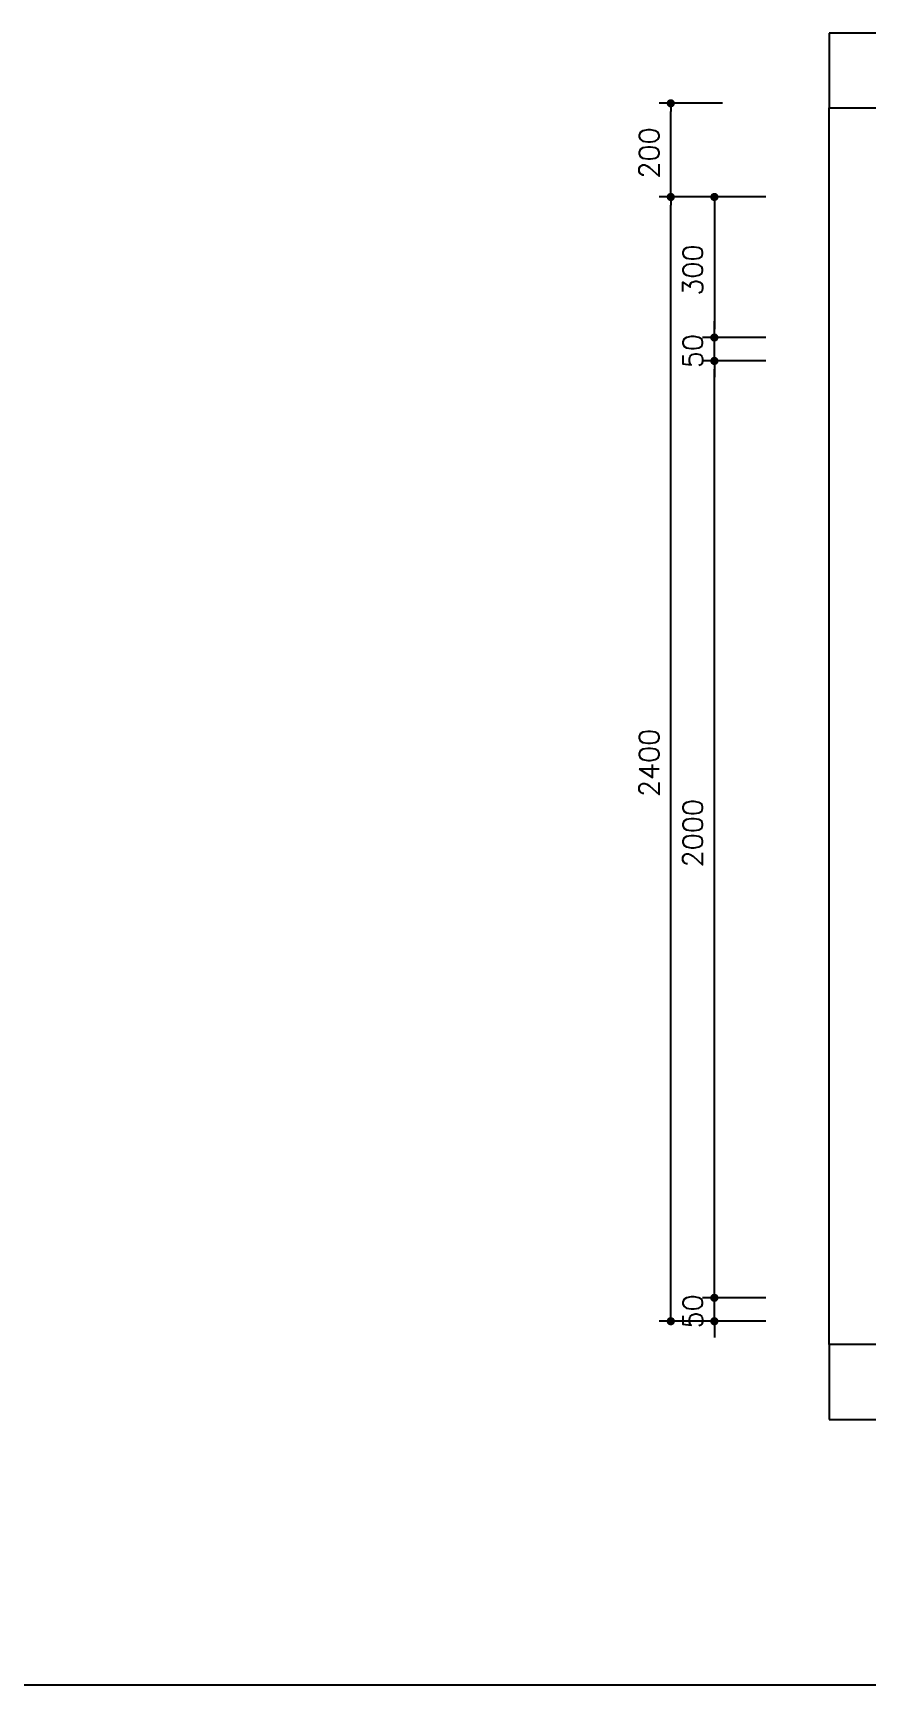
# Model space of a CAD drawing. Header units: millimetres. Extents: x 26866 to 57947, y 17126 to 36221.
# Drawn here: x 32227 to 34007, y 26083 to 29609 of the extents above; entities that cross this region are included whole.
import ezdxf

# ---------------------------------------------------------------- set-up
doc = ezdxf.new("R2010")
doc.units = ezdxf.units.MM
doc.layers.add('www.cad-blocks.net', color=7, linetype='Continuous')
doc.styles.add('ROMANS', font='romans.shx')

# ---------------------------------------------------------------- blocks, each defined once
blk = doc.blocks.new('cupboard009')
for p, q in [((10490.7, 4545.1), (7870.7, 4545.1)), ((7870.7, 4545.1), (7870.7, 4385.1)), ((7870.7, 1745.1), (7870.7, 4385.1)), ((7870.7, 4385.1), (10270.7, 4385.1)), ((10270.7, 1745.1), (7870.7, 1745.1)), ((7870.7, 1745.1), (7870.7, 1585.1)), ((7870.7, 1585.1), (10490.7, 1585.1))]:
    blk.add_line(p, q)
blk = doc.blocks.new('FORMAT')
at = {"layer": 'www.cad-blocks.net', "color": 155, "true_color": 0x546d8e}
blk.add_line((29253, 26082.7), (53210.9, 26082.7), dxfattribs=at)

msp = doc.modelspace()

# ---------------------------------------------------------------- linework, layer by layer
for p, q in [((33698.5, 29459.2), (33563.5, 29459.2)), ((33588.5, 29450.4), (33588.5, 29441.7)), ((33588.5, 29276.7), (33588.5, 29441.7)), ((33588.5, 29267.9), (33588.5, 29276.7)), ((33698.5, 29259.2), (33563.5, 29259.2)), ((33698.5, 29259.2), (33563.5, 29259.2)), ((33588.5, 29250.4), (33588.5, 29241.7)), ((33588.5, 26876.7), (33588.5, 29241.7)), ((33791.5, 29259.2), (33656.5, 29259.2)), ((33681.5, 29250.4), (33681.5, 29241.7)), ((33681.5, 29241.7), (33681.5, 28976.7)), ((33681.5, 28976.7), (33681.5, 28994.2)), ((33791.5, 28959.2), (33656.5, 28959.2)), ((33791.5, 28959.2), (33656.5, 28959.2)), ((33681.5, 28967.9), (33681.5, 28976.7)), ((33681.5, 28967.9), (33681.5, 28976.7)), ((33681.5, 28909.2), (33681.5, 28959.2)), ((33791.5, 28909.2), (33656.5, 28909.2)), ((33791.5, 28909.2), (33656.5, 28909.2)), ((33681.5, 28900.4), (33681.5, 28891.7)), ((33681.5, 28900.4), (33681.5, 28891.7)), ((33681.5, 26926.7), (33681.5, 28891.7)), ((33681.5, 28891.7), (33681.5, 28874.2)), ((33681.5, 26926.7), (33681.5, 26944.2)), ((33791.5, 26909.2), (33656.5, 26909.2)), ((33791.5, 26909.2), (33656.5, 26909.2)), ((33681.5, 26917.9), (33681.5, 26926.7)), ((33681.5, 26917.9), (33681.5, 26926.7)), ((33681.5, 26859.2), (33681.5, 26909.2)), ((33588.5, 26867.9), (33588.5, 26876.7)), ((33698.5, 26859.2), (33563.5, 26859.2)), ((33791.5, 26859.2), (33656.5, 26859.2)), ((33681.5, 26850.4), (33681.5, 26841.7)), ((33681.5, 26841.7), (33681.5, 26824.2))]:
    msp.add_line(p, q)
at = {"const_width": 8.75}
for points in [[(33588.5, 29454.8, 1), (33588.5, 29463.6, 1)], [(33588.5, 29254.8, 1), (33588.5, 29263.6, 1)], [(33588.5, 29263.6, 1), (33588.5, 29254.8, 1)], [(33681.5, 29254.8, 1), (33681.5, 29263.6, 1)], [(33681.5, 28963.6, 1), (33681.5, 28954.8, 1)], [(33681.5, 28963.6, 1), (33681.5, 28954.8, 1)], [(33681.5, 28904.8, 1), (33681.5, 28913.6, 1)], [(33681.5, 28904.8, 1), (33681.5, 28913.6, 1)], [(33681.5, 26913.6, 1), (33681.5, 26904.8, 1)], [(33681.5, 26913.6, 1), (33681.5, 26904.8, 1)], [(33588.5, 26863.6, 1), (33588.5, 26854.8, 1)], [(33681.5, 26854.8, 1), (33681.5, 26863.6, 1)]]:
    msp.add_lwpolyline(points, format="xyb", close=True, dxfattribs=at)

# ---------------------------------------------------------------- block references
msp.add_blockref('cupboard009', (26055.5, 25064.1))
at = {"layer": 'www.cad-blocks.net'}
msp.add_blockref('FORMAT', (0, 0), dxfattribs=at)

# ---------------------------------------------------------------- texts
at = {"style": 'ROMANS'}
for s, p in [('200', (33563.5, 29298.5)), ('300', (33656.5, 29048.5)), ('50', (33656.5, 28893.7)), ('2400', (33563.5, 27978.2)), ('2000', (33656.5, 27828.2)), ('50', (33656.5, 26843.7))]:
    msp.add_text(s, height=42.5, rotation=90, dxfattribs=at).set_placement(p)

doc.saveas('drawing.dxf')
